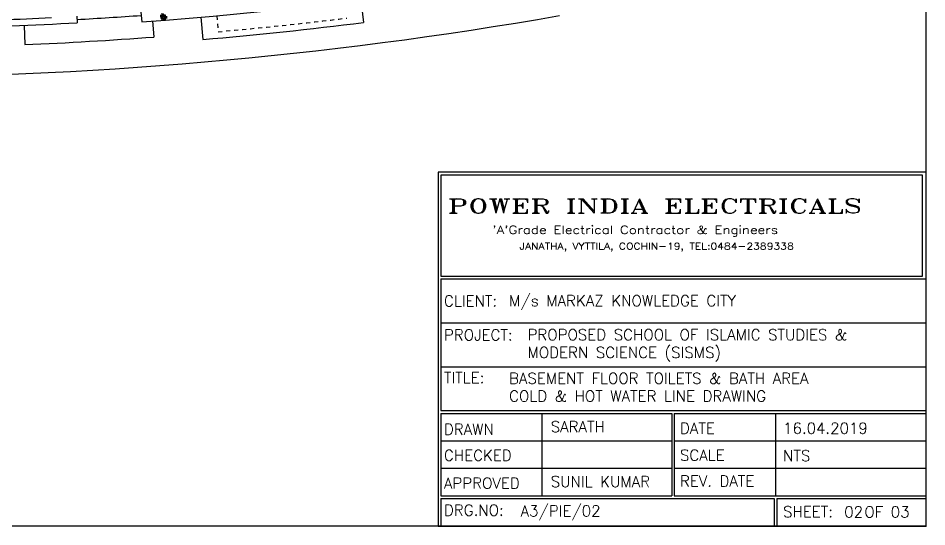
# Model space of a CAD drawing. Header units: metres. Extents: x 159409 to 239023, y 50504 to 95165.
# Drawn here: x 176343 to 179169, y 76557 to 78140 of the extents above; entities that cross this region are included whole.
import ezdxf

# ---------------------------------------------------------------- set-up
doc = ezdxf.new("R2010")
doc.units = ezdxf.units.M
doc.header["$MEASUREMENT"] = 0
doc.linetypes.add('HIDDEN', pattern=[0.125, 0.0625, -0.0625])
doc.layers.add('RJ- WS - SOLAR HW', color=232, linetype='Continuous', lineweight=30)
doc.layers.add('RJ- WS- COLD WATER', color=152, linetype='Continuous', lineweight=30)
doc.layers.add('TEXT', color=3, linetype='Continuous')
doc.styles.add('ROMAND', font='ROMAND.shx')
doc.styles.add('ROMANT', font='romant', dxfattribs={"width": 0.8, "oblique": 1, "height": 3})

# ---------------------------------------------------------------- blocks, each defined once
blk = doc.blocks.new('A$C0C4120B1')
at = {"color": 8, "linetype": 'Continuous', "lineweight": 5}
for p, q in [((7, 13.3), (5.3, 12.8)), ((8.1, 8.9), (6.6, 8.5)), ((11.9, 15.4), (7.7, 14.3)), ((13.5, 9.5), (9.2, 8.4))]:
    blk.add_line(p, q, dxfattribs=at)
for centre, radius, start, end in [((3.9, 10.1), 3.05, 62.0538, 237.3896), ((7.9, 13.4), 0.896, 104.7217, 194.7217), ((9, 9.3), 0.896, 194.7217, 284.7217)]:
    blk.add_arc(centre, radius, start, end, dxfattribs=at)
at = {"layer": 'RJ- WS - SOLAR HW', "color": 8, "linetype": 'Continuous', "lineweight": 5}
for p, q in [((2.7, 5.5), (2.2, 7.6)), ((3.3, 0.2), (2.2, 4.5)), ((7.1, 6.7), (6.6, 8.5)), ((9.2, 1.8), (8.1, 6))]:
    blk.add_line(p, q, dxfattribs=at)
for centre, start, end in [((3.1, 4.7), 110.4609, 194.7217), ((7.2, 5.8), 14.7217, 98.9825)]:
    blk.add_arc(centre, 0.896, start, end, dxfattribs=at)
at = {"layer": 'RJ- WS- COLD WATER', "lineweight": 60}
for p, q in [((2.5, 0), (0.1, 9.2)), ((10, 2), (2.5, 0)), ((11.7, 16.2), (2.9, 13.9)), ((13.7, 8.7), (8.6, 7.4)), ((10, 2), (8.6, 7.4)), ((11.7, 16.2), (13.7, 8.7))]:
    blk.add_line(p, q, dxfattribs=at)
blk.add_arc((3.9, 10.1), 3.85, 104.7217, 194.7217, dxfattribs=at)
blk = doc.blocks.new('HF')
at = {"color": 1}
for s, height, style, width, p in [('POWER INDIA ELECTRICALS', 3.5, 'ROMANT', 1.5, (-34.43, 3.77)), ("'A'Grade Electrical Contractor & Engineers", 2, 'ROMANT', 1.2, (-23.6, -1.27)), ('JANATHA, VYTTILA, COCHIN-19, TEL:0484-2389338 ', 1.6, 'ROMAND', 1.2, (-17, -5.05))]:
    blk.add_text(s, height=height, dxfattribs=dict(at, style=style, width=width)).set_placement(p)

msp = doc.modelspace()

# ---------------------------------------------------------------- linework, layer by layer
at = {"color": 0, "ltscale": 10}
for p, q in [((177408.958, 78195.699, -4.392), (177417.709, 78126.234, -4.392)), ((176525.709, 78145.48, -4.392), (176526.829, 78125.512, -4.392)), ((176725.301, 78158.247, -4.392), (176727.451, 78128.324, -4.392)), ((176911.267, 78142.865, -4.392), (176917.29, 78073.124, -4.392)), ((176361.528, 78117.314, -4.392), (176364.112, 78057.37, -4.392)), ((176761.631, 78130.826, -4.392), (176765.347, 78080.964, -4.392))]:
    msp.add_line(p, q, dxfattribs=at)
at = {"color": 0, "linetype": 'HIDDEN', "ltscale": 200}
msp.add_line((176961.112, 78147.269, -4.392), (176965.61, 78097.47, -4.392), dxfattribs=at)
at = {"color": 6}
for p, q in [((177657.42, 77328.735, -4.392), (177657.42, 76918.862, -4.392)), ((177657.945, 77328.735, -4.392), (179166.557, 77328.735, -4.392)), ((177657.945, 77192.11, -4.392), (179166.557, 77192.11, -4.392)), ((177657.945, 77055.486, -4.392), (179166.557, 77055.486, -4.392)), ((177657.945, 76918.862, -4.392), (179166.557, 76918.862, -4.392)), ((177657.42, 76910.322, -4.392), (177657.42, 76654.152, -4.392)), ((177657.945, 76910.322, -4.392), (178376.203, 76910.322, -4.392)), ((177971.764, 76910.322, -4.392), (177971.764, 76654.152, -4.392)), ((178376.203, 76910.322, -4.392), (178376.203, 76654.152, -4.392)), ((178383.686, 76910.322, -4.392), (178383.686, 76654.152, -4.392)), ((178383.686, 76910.322, -4.392), (178698.521, 76910.322, -4.392)), ((178698.521, 76910.322, -4.392), (178698.521, 76654.152, -4.392)), ((178698.521, 76910.322, -4.392), (179166.557, 76910.322, -4.392)), ((177657.945, 76824.932, -4.392), (178376.203, 76824.932, -4.392)), ((178383.686, 76824.932, -4.392), (179166.557, 76824.932, -4.392)), ((177657.945, 76739.542, -4.392), (177905.325, 76739.542, -4.392)), ((177905.325, 76739.542, -4.392), (178376.203, 76739.542, -4.392)), ((178383.686, 76739.542, -4.392), (178698.521, 76739.542, -4.392)), ((178698.521, 76739.542, -4.392), (179166.557, 76739.542, -4.392)), ((177657.945, 76654.152, -4.392), (178376.203, 76654.152, -4.392)), ((177657.945, 76645.613, -4.392), (178694.252, 76645.613, -4.392)), ((177657.945, 76645.613, -4.392), (177657.945, 76560.222, -4.392)), ((178383.686, 76654.152, -4.392), (178706.698, 76654.152, -4.392)), ((178694.252, 76645.613, -4.392), (178694.252, 76559.83, -4.392)), ((178702.791, 76645.613, -4.392), (178702.791, 76559.254, -4.392)), ((178702.791, 76645.613, -4.392), (179166.557, 76645.613, -4.392)), ((178706.698, 76654.152, -4.392), (179166.557, 76654.152, -4.392))]:
    msp.add_line(p, q, dxfattribs=at)
at = {"color": 6, "const_width": 5.123, "elevation": -4.392}
msp.add_lwpolyline([(179166.557, 81301.656), (179166.557, 76559.83), (172422.808, 76559.83), (172422.808, 81301.656)], close=True, dxfattribs=at)
at = {"color": 6, "elevation": -4.392}
for points in [[(177649.406, 77660.086), (177649.406, 76559.83), (179166.557, 76559.83), (179166.557, 77660.086)], [(177657.945, 77651.547), (177657.945, 77337.274), (179155.343, 77337.274), (179155.343, 77651.547)]]:
    msp.add_lwpolyline(points, close=True, dxfattribs=at)
at = {"color": 0, "ltscale": 10}
for centre, radius, start, end in [((175812.461, 90863.998, -4.392), 12768.5, 274.1093344, 284.7633598), ((175811.784, 90825.454, -4.392), 12870, 260.0864775, 279.9122874), ((175811.745, 90873.972, -4.392), 12748.5, 271.4573728, 272.8540809), ((175811.745, 90873.972, -4.392), 12758.5, 273.2104621, 274.1093344), ((175811.664, 90874.656, -4.392), 12768.5, 274.1093344, 274.1094741), ((175811.745, 90873.972, -4.392), 12768.5, 271.3674864, 273.2104621), ((175811.745, 90873.972, -4.392), 12848.5, 274.9361045, 277.1803162), ((175811.745, 90873.972, -4.392), 12828.5, 272.4677937, 274.2629977)]:
    msp.add_arc(centre, radius, start, end, dxfattribs=at)
at = {"color": 0, "linetype": 'HIDDEN', "ltscale": 200}
msp.add_arc((175811.745, 90873.972, -4.392), 12828.5, 275.1604689, 276.9559518, dxfattribs=at)

# ---------------------------------------------------------------- block references
at = {"color": 6, "ltscale": 10, "rotation": 79.51092945824531}
msp.add_blockref('A$C0C4120B1', (176802.523, 78135.879, -4.392), dxfattribs=at)
at = {"layer": 'TEXT', "color": 1, "xscale": 12.8085417717215, "yscale": 12.8085417717215, "zscale": 12.8085417717215}
msp.add_blockref('HF', (178120.441, 77484.774, -4.392), dxfattribs=at)

# ---------------------------------------------------------------- texts
at = {"color": 244, "style": 'ROMAND'}
for s, height, p in [('M/s MARKAZ KNOWLEDGE CITY', 34.15611, (177870.112, 77243.539, -4.392)), ('PROPOSED SCHOOL OF ISLAMIC STUDIES &', 34.15611, (177927.419, 77137.808, -4.392)), ('MODERN SCIENCE (SISMS)', 34.15611, (177927.419, 77082.617, -4.392)), ('BASEMENT FLOOR TOILETS & BATH AREA ', 34.15611, (177870.112, 77002.142, -4.392)), ('COLD & HOT WATER LINE DRAWING ', 34.15611, (177870.112, 76946.951, -4.392)), ('SARATH', 34.1561, (177999.587, 76851.812, -4.392)), ('16.04.2019', 34.1561, (178722.057, 76847.01, -4.392)), ('NTS', 34.1561, (178722.057, 76761.62, -4.392)), ('SUNIL KUMAR', 34.15611, (177999.587, 76681.031, -4.392)), ('A3/PIE/02', 34.1561, (177905.717, 76589.572, -4.392)), ('02', 34.1561, (178912.156, 76586.435, -4.392)), ('   OF 03', 34.1561, (178898.493, 76586.435, -4.392))]:
    msp.add_text(s, height=height, dxfattribs=at).set_placement(p)
at = {"color": 4, "style": 'ROMAND'}
for s, p in [('CLIENT:', (177667.435, 77242.852, -4.392)), ('PROJECT:', (177667.435, 77137.161, -4.392)), ('TITLE:', (177667.435, 77004.225, -4.392)), ('DRAWN', (177667.435, 76843.625, -4.392)), ('DATE', (178401.375, 76847.01, -4.392)), ('CHECKED', (177667.435, 76762.56, -4.392)), ('SCALE', (178401.375, 76763.109, -4.392)), ('APPROVED', (177667.435, 76676.005, -4.392)), ('REV. DATE', (178401.375, 76682.581, -4.392)), ('DRG.NO:', (177667.435, 76591.92, -4.392)), ('SHEET:', (178722.057, 76587.19, -4.392))]:
    msp.add_text(s, height=34.1561, dxfattribs=at).set_placement(p)

doc.saveas('drawing.dxf')
